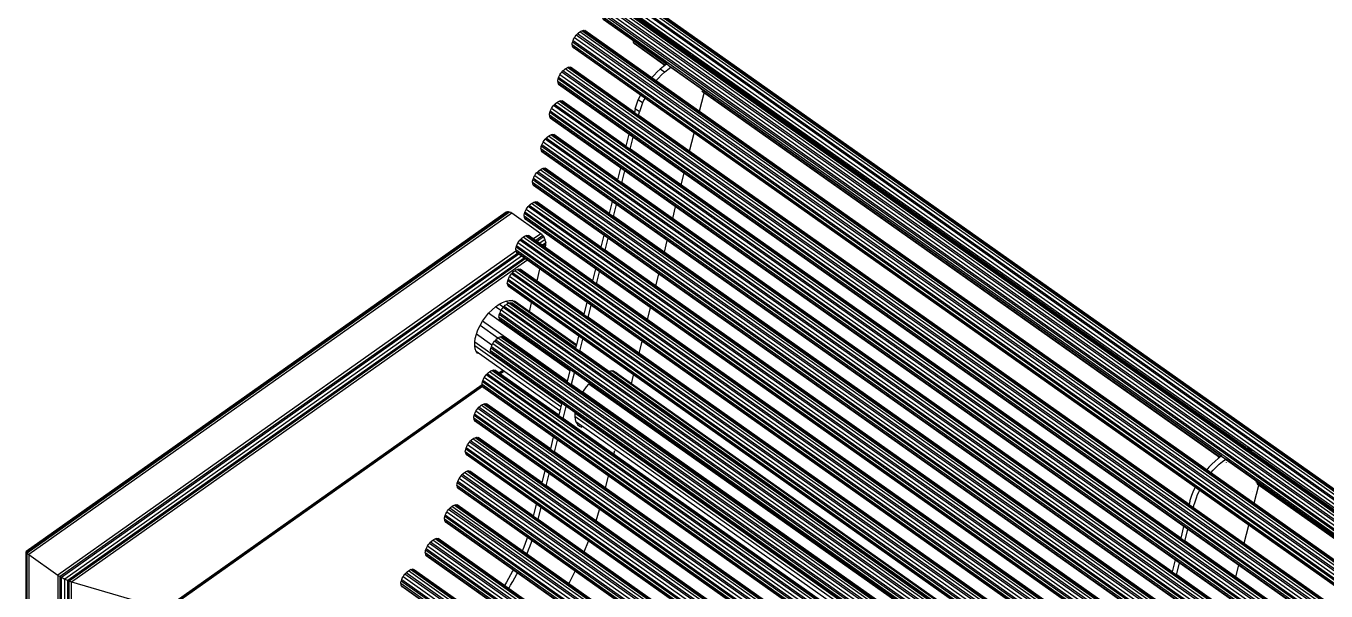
# Model space of a CAD drawing. Header units: millimetres. Extents: x 3440 to 9380, y -3644 to 556.
# Drawn here: x 7023 to 7890, y -1224 to -847 of the extents above; entities that cross this region are included whole.
import ezdxf

# ---------------------------------------------------------------- set-up
doc = ezdxf.new("R2010")
doc.units = ezdxf.units.MM

msp = doc.modelspace()

# ---------------------------------------------------------------- linework, layer by layer
for p, q in [((8610.41, -1679.45), (7412.32, -832.27)), ((8611.96, -1678.61), (7413.86, -831.43)), ((8612.68, -1678.4), (7414.59, -831.22)), ((8613.94, -1678.42), (7415.85, -831.24)), ((8625.62, -1679.76), (7427.52, -832.58)), ((8626.34, -1678.94), (7428.25, -831.76)), ((8627.88, -1677.61), (7429.79, -830.43)), ((8629.43, -1676.76), (7431.33, -829.58)), ((8630.15, -1676.55), (7432.06, -829.37)), ((8631.41, -1676.58), (7433.32, -829.4)), ((8605.42, -1687.98), (7407.33, -840.8)), ((8605.67, -1686.26), (7407.57, -839.08)), ((8605.96, -1685.33), (7407.87, -838.15)), ((8606.88, -1683.41), (7408.79, -836.23)), ((8608.15, -1681.6), (7410.05, -834.42)), ((8608.87, -1680.79), (7410.78, -833.61)), ((7466.63, -866.64), (7425.04, -837.24)), ((8623.44, -1683.48), (7425.34, -836.3)), ((8624.35, -1681.57), (7426.26, -834.39)), ((7393.84, -850.21), (7394.57, -850)), ((7394.57, -850), (7395.23, -849.94)), ((8592.66, -1697.18), (7394.57, -850)), ((7395.23, -849.94), (7395.83, -850.03)), ((7395.83, -850.03), (7396.34, -850.26)), ((8593.92, -1697.21), (7395.83, -850.03)), ((7450.36, -872.43), (7407.57, -842.17)), ((7450.16, -872.58), (7407.87, -842.68)), ((7387.37, -858.76), (7387.55, -857.87)), ((7387.55, -857.87), (7387.85, -856.93)), ((8585.65, -1705.05), (7387.55, -857.87)), ((7387.85, -856.93), (7388.26, -855.97)), ((8585.94, -1704.11), (7387.85, -856.93)), ((7388.26, -855.97), (7388.77, -855.02)), ((7388.77, -855.02), (7389.37, -854.09)), ((8586.86, -1702.2), (7388.77, -855.02)), ((7389.37, -854.09), (7390.03, -853.21)), ((7390.03, -853.21), (7390.76, -852.39)), ((8588.13, -1700.39), (7390.03, -853.21)), ((7390.76, -852.39), (7391.52, -851.67)), ((8588.85, -1699.57), (7390.76, -852.39)), ((7391.52, -851.67), (7392.3, -851.06)), ((7392.3, -851.06), (7393.08, -850.57)), ((8590.39, -1698.24), (7392.3, -851.06)), ((7393.08, -850.57), (7393.84, -850.21)), ((8591.94, -1697.39), (7393.84, -850.21)), ((7428.03, -857.02), (7428.08, -857.7)), ((7428.08, -857.7), (7428.27, -858.34)), ((7428.27, -858.34), (7428.57, -858.85)), ((7449.3, -873.21), (7428.27, -858.34)), ((7387.31, -859.58), (7387.37, -858.76)), ((8585.4, -1706.76), (7387.31, -859.58)), ((7387.31, -859.58), (7387.37, -860.32)), ((7387.37, -860.32), (7387.55, -860.95)), ((7387.55, -860.95), (7387.85, -861.46)), ((8585.65, -1708.13), (7387.55, -860.95)), ((8585.94, -1708.64), (7387.85, -861.46)), ((7387.85, -861.46), (7388.26, -861.84)), ((7449.1, -873.36), (7428.57, -858.85)), ((7428.57, -858.85), (7428.98, -859.23)), ((7466.06, -866.62), (7466.52, -866.63)), ((7466.52, -866.63), (7466.63, -866.64)), ((7466.63, -866.64), (7468.03, -866.87)), ((7468.03, -866.87), (7470.87, -868.88)), ((7381.88, -876.25), (7382.66, -875.63)), ((7382.66, -875.63), (7383.44, -875.14)), ((8580.75, -1722.81), (7382.66, -875.63)), ((7383.44, -875.14), (7384.2, -874.79)), ((7384.2, -874.79), (7384.92, -874.57)), ((8582.29, -1721.96), (7384.2, -874.79)), ((7384.92, -874.57), (7385.59, -874.51)), ((8583.02, -1721.75), (7384.92, -874.57)), ((7385.59, -874.51), (7386.19, -874.6)), ((7386.19, -874.6), (7386.7, -874.83)), ((7428.82, -904.74), (7386.19, -874.6)), ((7446.1, -875.78), (7444.01, -877.74)), ((7448.22, -874), (7446.1, -875.78)), ((7448.95, -877.79), (7446.1, -875.78)), ((7449.1, -873.36), (7448.22, -874)), ((7448.95, -877.79), (7451.08, -876.02)), ((7449.3, -873.21), (7449.1, -873.36)), ((7450.16, -872.58), (7449.3, -873.21)), ((7450.36, -872.43), (7450.16, -872.58)), ((7450.36, -872.43), (7453.22, -874.45)), ((7451.08, -876.02), (7453.22, -874.45)), ((7820.49, -1134.15), (7453.22, -874.45)), ((7453.51, -874.95), (7453.6, -875.03)), ((7453.6, -875.03), (7453.66, -875.1)), ((7453.66, -875.1), (7453.75, -875.17)), ((7820.29, -1134.3), (7453.75, -875.17)), ((7469.37, -868.64), (7468.91, -868.64)), ((7470.87, -868.88), (7469.37, -868.64)), ((7836.76, -1128.36), (7470.68, -869.51)), ((7377.67, -884.15), (7377.73, -883.33)), ((8575.76, -1731.33), (7377.67, -884.15)), ((7377.67, -884.15), (7377.73, -884.89)), ((7377.73, -883.33), (7377.91, -882.44)), ((7377.91, -882.44), (7378.21, -881.5)), ((8576, -1729.62), (7377.91, -882.44)), ((7378.21, -881.5), (7378.62, -880.55)), ((8576.3, -1728.68), (7378.21, -881.5)), ((7378.62, -880.55), (7379.13, -879.59)), ((7379.13, -879.59), (7379.72, -878.66)), ((8577.22, -1726.77), (7379.13, -879.59)), ((7379.72, -878.66), (7380.39, -877.78)), ((7380.39, -877.78), (7381.12, -876.97)), ((8578.48, -1724.96), (7380.39, -877.78)), ((7381.12, -876.97), (7381.88, -876.25)), ((8579.21, -1724.15), (7381.12, -876.97)), ((7441.98, -879.86), (7440.55, -881.52)), ((7444.01, -877.74), (7441.98, -879.86)), ((7443.4, -883.54), (7444.84, -881.88)), ((7444.84, -881.88), (7446.86, -879.75)), ((7446.86, -879.75), (7448.95, -877.79)), ((7377.73, -884.89), (7377.91, -885.52)), ((7377.91, -885.52), (7378.21, -886.04)), ((8576, -1732.7), (7377.91, -885.52)), ((8576.3, -1733.21), (7378.21, -886.04)), ((7378.21, -886.04), (7378.62, -886.41)), ((7432.35, -894.28), (7432.81, -893.34)), ((7470.84, -887.36), (7470.84, -887.39)), ((7472.26, -903.95), (7475.26, -891.95)), ((7473.73, -889.98), (7473.67, -889.29)), ((7819.43, -1134.93), (7473.91, -890.61)), ((7819.22, -1135.08), (7474.21, -891.12)), ((7373.01, -903.01), (7373.52, -902.05)), ((7373.52, -902.05), (7374.12, -901.12)), ((8571.62, -1749.23), (7373.52, -902.05)), ((7374.12, -901.12), (7374.79, -900.24)), ((7374.79, -900.24), (7375.51, -899.43)), ((8572.88, -1747.42), (7374.79, -900.24)), ((7375.51, -899.43), (7376.27, -898.71)), ((8573.6, -1746.61), (7375.51, -899.43)), ((7376.27, -898.71), (7377.05, -898.1)), ((7377.05, -898.1), (7377.83, -897.61)), ((8575.15, -1745.28), (7377.05, -898.1)), ((7377.83, -897.61), (7378.59, -897.25)), ((7378.59, -897.25), (7379.32, -897.04)), ((8576.69, -1744.43), (7378.59, -897.25)), ((7379.32, -897.04), (7379.99, -896.97)), ((8577.41, -1744.22), (7379.32, -897.04)), ((7379.99, -896.97), (7380.58, -897.06)), ((7380.58, -897.06), (7381.09, -897.3)), ((7423.21, -927.21), (7380.58, -897.06)), ((7429.39, -902.45), (7429.95, -900.45)), ((7429.95, -900.45), (7430.63, -898.42)), ((7430.63, -898.42), (7431.43, -896.36)), ((7431.43, -896.36), (7432.35, -894.28)), ((7434.28, -898.37), (7431.43, -896.36)), ((7433.48, -900.44), (7432.8, -902.47)), ((7434.28, -898.37), (7433.48, -900.44)), ((7435.2, -896.3), (7434.28, -898.37)), ((7435.67, -895.36), (7435.2, -896.3)), ((7469.97, -899.67), (7469.97, -899.71)), ((7372.06, -906.62), (7372.12, -905.79)), ((8570.15, -1753.8), (7372.06, -906.62)), ((7372.06, -906.62), (7372.12, -907.36)), ((7372.12, -905.79), (7372.3, -904.9)), ((7372.12, -907.36), (7372.3, -907.99)), ((7372.3, -904.9), (7372.6, -903.97)), ((8570.4, -1752.08), (7372.3, -904.9)), ((7372.3, -907.99), (7372.6, -908.5)), ((8570.4, -1755.17), (7372.3, -907.99)), ((7372.6, -903.97), (7373.01, -903.01)), ((8570.7, -1751.15), (7372.6, -903.97)), ((8570.7, -1755.68), (7372.6, -908.5)), ((7372.6, -908.5), (7373.01, -908.88)), ((7428.82, -904.74), (7428.8, -904.83)), ((7428.8, -904.83), (7431.65, -906.83)), ((7429.39, -902.45), (7428.82, -904.74)), ((7432.25, -904.46), (7429.39, -902.45)), ((7431.65, -906.83), (7432.25, -904.46)), ((7798.95, -1166.46), (7431.83, -906.87)), ((7432.8, -902.47), (7432.25, -904.46)), ((7373.71, -919.5), (7374.38, -919.44)), ((7374.38, -919.44), (7374.98, -919.53)), ((7425.18, -919.34), (7423.21, -927.21)), ((7465.6, -930.63), (7468.6, -918.65)), ((7366.52, -928.26), (7366.7, -927.37)), ((7366.7, -927.37), (7367, -926.43)), ((8564.79, -1774.55), (7366.7, -927.37)), ((7367, -926.43), (7367.41, -925.47)), ((8565.09, -1773.61), (7367, -926.43)), ((7367.41, -925.47), (7367.92, -924.52)), ((7367.92, -924.52), (7368.51, -923.59)), ((8566.01, -1771.7), (7367.92, -924.52)), ((7368.51, -923.59), (7369.18, -922.71)), ((7369.18, -922.71), (7369.9, -921.9)), ((8567.27, -1769.89), (7369.18, -922.71)), ((7369.9, -921.9), (7370.67, -921.17)), ((8568, -1769.08), (7369.9, -921.9)), ((7370.67, -921.17), (7371.45, -920.56)), ((7371.45, -920.56), (7372.23, -920.07)), ((8569.54, -1767.74), (7371.45, -920.56)), ((7372.23, -920.07), (7372.99, -919.71)), ((7372.99, -919.71), (7373.71, -919.5)), ((8571.08, -1766.89), (7372.99, -919.71)), ((8571.81, -1766.68), (7373.71, -919.5)), ((7374.98, -919.53), (7375.48, -919.76)), ((7417.61, -949.67), (7374.98, -919.53)), ((7423.21, -927.21), (7423.2, -927.29)), ((7423.2, -927.29), (7426.05, -929.29)), ((7426.05, -929.29), (7428.03, -921.35)), ((7366.45, -929.08), (7366.52, -928.26)), ((8564.55, -1776.26), (7366.45, -929.08)), ((7366.45, -929.08), (7366.52, -929.82)), ((7366.52, -929.82), (7366.7, -930.45)), ((7366.7, -930.45), (7367, -930.96)), ((8564.79, -1777.63), (7366.7, -930.45)), ((8565.09, -1778.14), (7367, -930.96)), ((7367, -930.96), (7367.41, -931.34)), ((7793.34, -1188.93), (7426.22, -929.34)), ((7362.91, -946.05), (7363.57, -945.17)), ((7363.57, -945.17), (7364.3, -944.36)), ((8561.67, -1792.35), (7363.57, -945.17)), ((7364.3, -944.36), (7365.06, -943.64)), ((8562.39, -1791.54), (7364.3, -944.36)), ((7365.06, -943.64), (7365.84, -943.02)), ((7365.84, -943.02), (7366.62, -942.53)), ((8563.93, -1790.2), (7365.84, -943.02)), ((7366.62, -942.53), (7367.38, -942.18)), ((7367.38, -942.18), (7368.11, -941.97)), ((8565.48, -1789.36), (7367.38, -942.18)), ((7368.11, -941.97), (7368.77, -941.9)), ((8566.2, -1789.15), (7368.11, -941.97)), ((7368.77, -941.9), (7369.37, -941.99)), ((7369.37, -941.99), (7369.88, -942.23)), ((7412, -972.14), (7369.37, -941.99)), ((7419.57, -941.8), (7417.61, -949.67)), ((7420.44, -951.76), (7422.42, -943.82)), ((7460, -953.09), (7461.94, -945.33)), ((7360.85, -951.55), (7360.91, -950.72)), ((8558.94, -1798.73), (7360.85, -951.55)), ((7360.85, -951.55), (7360.91, -952.28)), ((7360.91, -950.72), (7361.09, -949.83)), ((7360.91, -952.28), (7361.09, -952.92)), ((7361.09, -949.83), (7361.39, -948.9)), ((8559.19, -1797.01), (7361.09, -949.83)), ((7361.09, -952.92), (7361.39, -953.43)), ((8559.19, -1800.1), (7361.09, -952.92)), ((7361.39, -948.9), (7361.8, -947.94)), ((8559.49, -1796.08), (7361.39, -948.9)), ((8559.49, -1800.61), (7361.39, -953.43)), ((7361.39, -953.43), (7361.8, -953.81)), ((7361.8, -947.94), (7362.31, -946.98)), ((7362.31, -946.98), (7362.91, -946.05)), ((8560.4, -1794.16), (7362.31, -946.98)), ((7417.61, -949.67), (7417.59, -949.76)), ((7417.59, -949.76), (7420.44, -951.76)), ((7787.73, -1211.39), (7420.62, -951.8)), ((7343.33, -971.34), (7022.87, -1197.94)), ((7344.8, -971.14), (7023.21, -1198.54)), ((7345.56, -971.29), (7023.62, -1198.94)), ((7343.33, -971.34), (7342.67, -971.69)), ((7344.05, -971.15), (7343.33, -971.34)), ((7344.8, -971.14), (7344.05, -971.15)), ((7345.56, -971.29), (7344.8, -971.14)), ((7346.28, -971.58), (7345.56, -971.29)), ((7355.49, -972.3), (7355.79, -971.36)), ((7355.79, -971.36), (7356.2, -970.4)), ((8553.88, -1818.54), (7355.79, -971.36)), ((7356.2, -970.4), (7356.7, -969.45)), ((7356.7, -969.45), (7357.3, -968.52)), ((8554.8, -1816.63), (7356.7, -969.45)), ((7357.3, -968.52), (7357.97, -967.64)), ((7357.97, -967.64), (7358.69, -966.82)), ((8556.06, -1814.82), (7357.97, -967.64)), ((7358.69, -966.82), (7359.45, -966.1)), ((8556.78, -1814), (7358.69, -966.82)), ((7359.45, -966.1), (7360.23, -965.49)), ((7360.23, -965.49), (7361.02, -965)), ((8558.33, -1812.67), (7360.23, -965.49)), ((7361.02, -965), (7361.78, -964.64)), ((7361.78, -964.64), (7362.5, -964.43)), ((8559.87, -1811.82), (7361.78, -964.64)), ((7362.5, -964.43), (7363.17, -964.37)), ((8560.59, -1811.61), (7362.5, -964.43)), ((7363.17, -964.37), (7363.76, -964.46)), ((7363.76, -964.46), (7364.27, -964.69)), ((7406.4, -994.6), (7363.76, -964.46)), ((7413.97, -964.26), (7412, -972.14)), ((7414.85, -974.15), (7416.82, -966.28)), ((7454.39, -975.56), (7456.33, -967.79)), ((7346.96, -971.99), (7024.76, -1199.83)), ((7346.96, -971.99), (7346.28, -971.58)), ((7366.36, -985.71), (7346.96, -971.99)), ((7355.24, -974.01), (7355.3, -973.19)), ((8553.33, -1821.19), (7355.24, -974.01)), ((7355.24, -974.01), (7355.3, -974.75)), ((7355.3, -973.19), (7355.49, -972.3)), ((7355.3, -974.75), (7355.49, -975.38)), ((8553.58, -1819.48), (7355.49, -972.3)), ((7355.49, -975.38), (7355.79, -975.89)), ((8553.58, -1822.56), (7355.49, -975.38)), ((8553.88, -1823.07), (7355.79, -975.89)), ((7355.79, -975.89), (7356.2, -976.27)), ((7412, -972.14), (7411.98, -972.22)), ((7411.98, -972.22), (7414.83, -974.22)), ((7414.83, -974.22), (7414.85, -974.15)), ((7414.88, -974.17), (7414.85, -974.15)), ((7782.13, -1233.85), (7415.01, -974.26)), ((7353.09, -989.29), (7353.85, -988.57)), ((7353.85, -988.57), (7354.63, -987.95)), ((7354.63, -987.95), (7355.41, -987.46)), ((8552.72, -1835.13), (7354.63, -987.95)), ((7355.41, -987.46), (7356.17, -987.11)), ((7356.17, -987.11), (7356.89, -986.9)), ((8554.26, -1834.29), (7356.17, -987.11)), ((7356.89, -986.9), (7357.56, -986.83)), ((8554.99, -1834.07), (7356.89, -986.9)), ((7357.56, -986.83), (7358.16, -986.92)), ((7358.16, -986.92), (7358.67, -987.16)), ((7400.79, -1017.07), (7358.16, -986.92)), ((7366.36, -985.71), (7361.49, -989.15)), ((7367.64, -986.9), (7362.97, -990.2)), ((7368.23, -987.7), (7363.84, -990.81)), ((7367.01, -986.24), (7366.36, -985.71)), ((7367.64, -986.9), (7367.01, -986.24)), ((7367.85, -987.19), (7367.64, -986.9)), ((7368.33, -987.53), (7367.85, -987.19)), ((7368.16, -987.6), (7367.85, -987.19)), ((7368.33, -987.53), (7368.16, -987.6)), ((7368.23, -987.7), (7368.16, -987.6)), ((7368.74, -988.59), (7368.23, -987.7)), ((7368.74, -988.59), (7368.33, -987.53)), ((7368.75, -988.62), (7368.74, -988.59)), ((7369.18, -989.62), (7368.75, -988.62)), ((7408.36, -986.73), (7406.4, -994.6)), ((7409.23, -996.69), (7411.21, -988.75)), ((7349.76, -997.44), (7044.16, -1213.54)), ((7349.64, -996.48), (7349.7, -995.65)), ((8547.73, -1843.66), (7349.64, -996.48)), ((7349.64, -996.48), (7349.7, -997.21)), ((7349.7, -995.65), (7349.88, -994.76)), ((7349.7, -997.21), (7349.76, -997.44)), ((7349.76, -997.44), (7349.88, -997.85)), ((7349.88, -994.76), (7350.18, -993.82)), ((8547.97, -1841.94), (7349.88, -994.76)), ((7350.18, -993.82), (7350.59, -992.87)), ((8548.27, -1841), (7350.18, -993.82)), ((7350.59, -992.87), (7351.1, -991.91)), ((7351.1, -991.91), (7351.69, -990.98)), ((8549.19, -1839.09), (7351.1, -991.91)), ((7351.69, -990.98), (7352.36, -990.1)), ((7352.36, -990.1), (7353.09, -989.29)), ((8550.45, -1837.28), (7352.36, -990.1)), ((8551.18, -1836.47), (7353.09, -989.29)), ((7369.18, -989.62), (7365.66, -992.1)), ((7369.68, -991.7), (7367.39, -993.32)), ((7369.74, -992.71), (7368.13, -993.85)), ((7369.38, -990.29), (7369.18, -989.62)), ((7369.28, -994.66), (7369.54, -994.48)), ((7369.85, -991.53), (7369.38, -990.29)), ((7369.49, -990.66), (7369.38, -990.29)), ((7369.46, -994.79), (7369.54, -994.48)), ((7369.66, -991.61), (7369.49, -990.66)), ((7369.54, -994.48), (7369.69, -993.64)), ((7369.85, -991.53), (7369.66, -991.61)), ((7369.68, -991.7), (7369.66, -991.61)), ((7369.71, -992.12), (7369.68, -991.7)), ((7369.69, -993.64), (7369.74, -992.71)), ((7369.71, -992.12), (7369.85, -991.53)), ((7369.74, -992.71), (7369.71, -992.12)), ((7406.4, -994.6), (7406.38, -994.69)), ((7406.38, -994.69), (7409.23, -996.69)), ((7776.52, -1256.32), (7409.41, -996.73)), ((7448.79, -998.02), (7450.73, -990.26)), ((7350.75, -998.85), (7045.7, -1214.55)), ((7351.61, -999.46), (7046.64, -1215.1)), ((7353.44, -1000.75), (7048.72, -1216.22)), ((7355.16, -1001.97), (7050.8, -1217.19)), ((7355.91, -1002.49), (7051.74, -1217.57)), ((7053.28, -1218.11), (7357.06, -1003.31)), ((7349.88, -997.85), (7350.18, -998.36)), ((8547.97, -1845.03), (7349.88, -997.85)), ((8548.27, -1845.54), (7350.18, -998.36)), ((7350.18, -998.36), (7350.59, -998.74)), ((7344.98, -1015.33), (7345.49, -1014.38)), ((7345.49, -1014.38), (7346.09, -1013.45)), ((8543.59, -1861.56), (7345.49, -1014.38)), ((7346.09, -1013.45), (7346.76, -1012.56)), ((7346.76, -1012.56), (7347.48, -1011.75)), ((8544.85, -1859.74), (7346.76, -1012.56)), ((7347.48, -1011.75), (7348.24, -1011.03)), ((8545.57, -1858.93), (7347.48, -1011.75)), ((7348.24, -1011.03), (7349.02, -1010.42)), ((7349.02, -1010.42), (7349.8, -1009.93)), ((8547.12, -1857.6), (7349.02, -1010.42)), ((7349.8, -1009.93), (7350.56, -1009.57)), ((7350.56, -1009.57), (7351.29, -1009.36)), ((8548.66, -1856.75), (7350.56, -1009.57)), ((7351.29, -1009.36), (7351.96, -1009.3)), ((8549.38, -1856.54), (7351.29, -1009.36)), ((7351.96, -1009.3), (7352.55, -1009.38)), ((7352.55, -1009.38), (7353.06, -1009.62)), ((7395.18, -1039.53), (7352.55, -1009.38)), ((7363.86, -1017.25), (7365.79, -1009.49)), ((7402.75, -1009.19), (7400.79, -1017.07)), ((7403.62, -1019.15), (7405.61, -1011.21)), ((7443.18, -1020.49), (7445.12, -1012.72)), ((7344.03, -1018.94), (7344.09, -1018.12)), ((8542.12, -1866.12), (7344.03, -1018.94)), ((7344.03, -1018.94), (7344.09, -1019.68)), ((7344.09, -1018.12), (7344.27, -1017.22)), ((7344.09, -1019.68), (7344.27, -1020.31)), ((7344.27, -1017.22), (7344.57, -1016.29)), ((8542.37, -1864.4), (7344.27, -1017.22)), ((7344.27, -1020.31), (7344.57, -1020.82)), ((8542.37, -1867.49), (7344.27, -1020.31)), ((7344.57, -1016.29), (7344.98, -1015.33)), ((8542.67, -1863.47), (7344.57, -1016.29)), ((8542.67, -1868), (7344.57, -1020.82)), ((7344.57, -1020.82), (7344.98, -1021.2)), ((7400.79, -1017.07), (7400.77, -1017.15)), ((7400.77, -1017.15), (7403.62, -1019.15)), ((7770.91, -1278.78), (7403.8, -1019.19)), ((7338.53, -1032.83), (7340.87, -1031.55)), ((7340.87, -1031.55), (7343.13, -1030.69)), ((7343.13, -1030.69), (7345.24, -1030.28)), ((7345.01, -1032.02), (7343.13, -1030.69)), ((7344.2, -1032.39), (7344.96, -1032.04)), ((7344.96, -1032.04), (7345.01, -1032.02)), ((8543.05, -1879.22), (7344.96, -1032.04)), ((7345.01, -1032.02), (7345.68, -1031.82)), ((7345.24, -1030.28), (7347.16, -1030.32)), ((7345.68, -1031.82), (7346.35, -1031.76)), ((8543.78, -1879), (7345.68, -1031.82)), ((7346.35, -1031.76), (7346.95, -1031.85)), ((7346.95, -1031.85), (7347.45, -1032.08)), ((7389.58, -1061.99), (7346.95, -1031.85)), ((7347.16, -1030.32), (7348.83, -1030.82)), ((7389.93, -1060.57), (7347.16, -1030.32)), ((7348.83, -1030.82), (7350.22, -1031.76)), ((7390.08, -1059.99), (7348.83, -1030.82)), ((7358.73, -1037.78), (7360.19, -1031.95)), ((7397.15, -1031.66), (7395.18, -1039.53)), ((7329.44, -1041.42), (7331.56, -1038.85)), ((7331.56, -1038.85), (7333.81, -1036.53)), ((7385.78, -1077.2), (7331.56, -1038.85)), ((7333.81, -1036.53), (7336.16, -1034.5)), ((7336.16, -1034.5), (7338.53, -1032.83)), ((7339.77, -1037.06), (7336.16, -1034.5)), ((7338.42, -1041.4), (7338.49, -1040.58)), ((7338.49, -1040.58), (7338.67, -1039.69)), ((7341.34, -1034.82), (7338.53, -1032.83)), ((7338.67, -1039.69), (7338.97, -1038.75)), ((8536.76, -1886.87), (7338.67, -1039.69)), ((7338.97, -1038.75), (7339.38, -1037.8)), ((8537.06, -1885.93), (7338.97, -1038.75)), ((7339.38, -1037.8), (7339.77, -1037.06)), ((7339.77, -1037.06), (7339.89, -1036.84)), ((7339.89, -1036.84), (7340.48, -1035.91)), ((8537.98, -1884.02), (7339.89, -1036.84)), ((7340.48, -1035.91), (7341.15, -1035.03)), ((7341.15, -1035.03), (7341.34, -1034.82)), ((8539.24, -1882.21), (7341.15, -1035.03)), ((7341.34, -1034.82), (7341.87, -1034.22)), ((7341.87, -1034.22), (7342.64, -1033.5)), ((8539.97, -1881.4), (7341.87, -1034.22)), ((7342.64, -1033.5), (7343.42, -1032.88)), ((7343.42, -1032.88), (7344.2, -1032.39)), ((8541.51, -1880.06), (7343.42, -1032.88)), ((7395.18, -1039.53), (7395.17, -1039.61)), ((7395.17, -1039.61), (7398.02, -1041.62)), ((7398.06, -1041.44), (7400, -1033.67)), ((7437.57, -1042.95), (7439.51, -1035.19)), ((7324.44, -1049.94), (7325.84, -1047.03)), ((7325.84, -1047.03), (7327.52, -1044.17)), ((7337.71, -1055.43), (7325.84, -1047.03)), ((7327.52, -1044.17), (7329.44, -1041.42)), ((7384.05, -1084.15), (7327.52, -1044.17)), ((8536.52, -1888.58), (7338.42, -1041.4)), ((7338.42, -1041.4), (7338.49, -1042.14)), ((7338.49, -1042.14), (7338.67, -1042.77)), ((7338.67, -1042.77), (7338.97, -1043.29)), ((8536.76, -1889.95), (7338.67, -1042.77)), ((8537.06, -1890.47), (7338.97, -1043.29)), ((7338.97, -1043.29), (7339.38, -1043.66)), ((7398.02, -1041.62), (7398.06, -1041.44)), ((7398.1, -1041.47), (7398.06, -1041.44)), ((7765.31, -1301.25), (7398.19, -1041.66)), ((7322.24, -1060.58), (7322.25, -1058.2)), ((7322.25, -1058.2), (7322.62, -1055.59)), ((7380.28, -1099.24), (7322.25, -1058.2)), ((7322.62, -1055.59), (7323.36, -1052.82)), ((7323.36, -1052.82), (7324.44, -1049.94)), ((7333.8, -1060.2), (7323.36, -1052.82)), ((7334.88, -1058.38), (7335.54, -1057.49)), ((7335.54, -1057.49), (7336.27, -1056.68)), ((7715.27, -1326), (7335.54, -1057.49)), ((7336.27, -1056.68), (7337.03, -1055.96)), ((7716.21, -1325.34), (7336.27, -1056.68)), ((7337.03, -1055.96), (7337.71, -1055.43)), ((7337.71, -1055.43), (7337.81, -1055.35)), ((7337.81, -1055.35), (7338.59, -1054.86)), ((7717.92, -1324.13), (7337.81, -1055.35)), ((7338.59, -1054.86), (7339.35, -1054.5)), ((7339.35, -1054.5), (7340.08, -1054.29)), ((7719.29, -1323.16), (7339.35, -1054.5)), ((7340.08, -1054.29), (7340.74, -1054.23)), ((7719.81, -1322.8), (7340.08, -1054.29)), ((7340.74, -1054.23), (7341.34, -1054.31)), ((7341.34, -1054.31), (7341.85, -1054.55)), ((7383.97, -1084.46), (7341.34, -1054.31)), ((7391.54, -1054.12), (7390.08, -1059.99)), ((7392.41, -1064.08), (7394.39, -1056.14)), ((7431.97, -1065.42), (7433.91, -1057.65)), ((7322.61, -1062.66), (7322.24, -1060.58)), ((7379.78, -1101.26), (7322.24, -1060.58)), ((7323.34, -1064.4), (7322.61, -1062.66)), ((7324.41, -1065.76), (7323.34, -1064.4)), ((7379.13, -1103.86), (7323.34, -1064.4)), ((7332.82, -1063.87), (7332.88, -1063.04)), ((7709.4, -1330.15), (7332.82, -1063.87)), ((7332.82, -1063.87), (7332.88, -1064.61)), ((7332.88, -1063.04), (7333.06, -1062.15)), ((7332.88, -1064.61), (7333.06, -1065.24)), ((7333.06, -1062.15), (7333.36, -1061.22)), ((7710.74, -1329.21), (7333.06, -1062.15)), ((7333.06, -1065.24), (7333.36, -1065.75)), ((7708.56, -1330.75), (7333.06, -1065.24)), ((7333.36, -1061.22), (7333.77, -1060.26)), ((7711.55, -1328.64), (7333.36, -1061.22)), ((7708.34, -1330.9), (7333.36, -1065.75)), ((7333.36, -1065.75), (7333.77, -1066.13)), ((7333.77, -1060.26), (7333.8, -1060.2)), ((7333.8, -1060.2), (7334.28, -1059.31)), ((7334.28, -1059.31), (7334.88, -1058.38)), ((7713.36, -1327.36), (7334.28, -1059.31)), ((7389.58, -1061.99), (7389.56, -1062.08)), ((7389.56, -1062.08), (7392.41, -1064.08)), ((7389.93, -1060.57), (7389.58, -1061.99)), ((7390.08, -1059.99), (7389.93, -1060.57)), ((7759.7, -1323.71), (7392.59, -1064.12)), ((7327.46, -1084.62), (7327.76, -1083.68)), ((7327.76, -1083.68), (7328.17, -1082.73)), ((7692.86, -1341.85), (7327.76, -1083.68)), ((7328.17, -1082.73), (7328.67, -1081.77)), ((7328.67, -1081.77), (7329.27, -1080.84)), ((7694.67, -1340.57), (7328.67, -1081.77)), ((7329.27, -1080.84), (7329.94, -1079.96)), ((7329.94, -1079.96), (7330.66, -1079.15)), ((7696.59, -1339.22), (7329.94, -1079.96)), ((7330.66, -1079.15), (7331.42, -1078.43)), ((7697.52, -1338.56), (7330.66, -1079.15)), ((7331.42, -1078.43), (7332.2, -1077.81)), ((7332.2, -1077.81), (7332.99, -1077.32)), ((7699.24, -1337.34), (7332.2, -1077.81)), ((7332.99, -1077.32), (7333.75, -1076.97)), ((7333.75, -1076.97), (7334.47, -1076.75)), ((7700.61, -1336.37), (7333.75, -1076.97)), ((7334.47, -1076.75), (7335.14, -1076.69)), ((7701.12, -1336.01), (7334.47, -1076.75)), ((7335.14, -1076.69), (7335.73, -1076.78)), ((7335.73, -1076.78), (7336.24, -1077.01)), ((7378.37, -1106.92), (7335.73, -1076.78)), ((7340.54, -1077.17), (7338.5, -1078.61)), ((7341.29, -1077.7), (7339.25, -1079.14)), ((7341.5, -1077.85), (7339.46, -1079.29)), ((7384.05, -1084.15), (7383.97, -1084.46)), ((7385.78, -1077.2), (7384.05, -1084.15)), ((7385.94, -1076.59), (7385.78, -1077.2)), ((7386.9, -1086.16), (7388.79, -1078.6)), ((7411.66, -1077.49), (7412.93, -1077.3)), ((7412.93, -1077.3), (7413.68, -1077.36)), ((7740.29, -1308.31), (7413.68, -1077.36)), ((7414.83, -1077.46), (7413.68, -1077.36)), ((7414.83, -1077.46), (7415.3, -1077.64)), ((7415.48, -1077.9), (7414.83, -1077.46)), ((7415.48, -1077.9), (7415.3, -1077.64)), ((7415.3, -1077.64), (7416.47, -1078.08)), ((7418.33, -1079.92), (7415.48, -1077.9)), ((7416.47, -1078.08), (7417.81, -1079.15)), ((7417.81, -1079.15), (7418.33, -1079.92)), ((7426.85, -1085.94), (7418.33, -1079.92)), ((7426.85, -1085.94), (7428.3, -1080.11)), ((7327.23, -1086.58), (7115.47, -1236.32)), ((7327.4, -1087.52), (7116.61, -1236.57)), ((7327.49, -1087.75), (7117.02, -1236.58)), ((7327.21, -1086.33), (7327.27, -1085.51)), ((7690.71, -1343.37), (7327.21, -1086.33)), ((7327.21, -1086.33), (7327.23, -1086.58)), ((7327.23, -1086.58), (7327.27, -1087.07)), ((7327.27, -1085.51), (7327.46, -1084.62)), ((7327.27, -1087.07), (7327.4, -1087.52)), ((7327.4, -1087.52), (7327.46, -1087.7)), ((7692.05, -1342.42), (7327.46, -1084.62)), ((7327.46, -1087.7), (7327.49, -1087.75)), ((7327.49, -1087.75), (7327.76, -1088.22)), ((7689.87, -1343.97), (7327.49, -1087.75)), ((7689.66, -1344.12), (7327.76, -1088.22)), ((7327.76, -1088.22), (7328.17, -1088.59)), ((7383.97, -1084.46), (7383.95, -1084.54)), ((7383.95, -1084.54), (7386.8, -1086.54)), ((7386.8, -1086.54), (7386.92, -1086.18)), ((7386.92, -1086.18), (7386.9, -1086.16)), ((7720.42, -1322.36), (7386.98, -1086.59)), ((7394.31, -1091.64), (7394.41, -1091.47)), ((7394.41, -1091.47), (7394.84, -1090.77)), ((7720.68, -1322.18), (7394.41, -1091.47)), ((7394.84, -1090.77), (7396.85, -1088.01)), ((7396.85, -1088.01), (7398.45, -1086.15)), ((7398.45, -1086.15), (7398.83, -1085.7)), ((7726.46, -1318.09), (7398.45, -1086.15)), ((7740.78, -1307.97), (7426.85, -1085.94)), ((7324.33, -1102.42), (7325.06, -1101.61)), ((7325.06, -1101.61), (7325.82, -1100.89)), ((7678.83, -1351.77), (7325.06, -1101.61)), ((7325.82, -1100.89), (7326.6, -1100.28)), ((7326.6, -1100.28), (7327.38, -1099.79)), ((7680.55, -1350.56), (7326.6, -1100.28)), ((7327.38, -1099.79), (7328.14, -1099.43)), ((7328.14, -1099.43), (7328.86, -1099.22)), ((7681.92, -1349.59), (7328.14, -1099.43)), ((7328.86, -1099.22), (7329.53, -1099.15)), ((7682.43, -1349.23), (7328.86, -1099.22)), ((7329.53, -1099.15), (7330.13, -1099.24)), ((7330.13, -1099.24), (7330.64, -1099.48)), ((7372.76, -1129.39), (7330.13, -1099.24)), ((7379.78, -1101.26), (7379.13, -1103.86)), ((7380.28, -1099.24), (7379.78, -1101.26)), ((7380.33, -1099.05), (7380.28, -1099.24)), ((7381.2, -1109.01), (7383.18, -1101.07)), ((7321.61, -1108.8), (7321.67, -1107.97)), ((7672.03, -1356.58), (7321.61, -1108.8)), ((7321.61, -1108.8), (7321.67, -1109.54)), ((7321.67, -1107.97), (7321.85, -1107.08)), ((7321.67, -1109.54), (7321.85, -1110.17)), ((7321.85, -1107.08), (7322.15, -1106.15)), ((7673.36, -1355.64), (7321.85, -1107.08)), ((7321.85, -1110.17), (7322.15, -1110.68)), ((7671.18, -1357.18), (7321.85, -1110.17)), ((7322.15, -1106.15), (7322.56, -1105.19)), ((7674.17, -1355.07), (7322.15, -1106.15)), ((7322.56, -1105.19), (7323.07, -1104.23)), ((7323.07, -1104.23), (7323.66, -1103.3)), ((7675.99, -1353.78), (7323.07, -1104.23)), ((7323.66, -1103.3), (7324.33, -1102.42)), ((7677.9, -1352.43), (7324.33, -1102.42)), ((7378.37, -1106.92), (7378.35, -1107.01)), ((7378.35, -1107.01), (7381.2, -1109.01)), ((7379.13, -1103.86), (7378.37, -1106.92)), ((7701.73, -1335.58), (7381.38, -1109.05)), ((7388.88, -1105.32), (7388.84, -1105.29)), ((7388.88, -1107.7), (7388.86, -1107.68)), ((7389.05, -1105.44), (7388.96, -1107.62)), ((7388.96, -1107.62), (7388.98, -1107.77)), ((7706.44, -1332.25), (7388.98, -1107.77)), ((7388.98, -1107.77), (7389.24, -1109.83)), ((7389.05, -1105.22), (7389.05, -1105.44)), ((7708.12, -1331.06), (7389.05, -1105.44)), ((7389.24, -1109.83), (7389.78, -1111.39)), ((7670.97, -1357.33), (7322.15, -1110.68)), ((7322.15, -1110.68), (7322.56, -1111.06)), ((7704.28, -1333.77), (7389.78, -1111.39)), ((7389.78, -1111.39), (7389.89, -1111.69)), ((7389.89, -1111.69), (7390.55, -1112.67)), ((7390.97, -1112.83), (7390.55, -1112.67)), ((7390.55, -1112.67), (7390.9, -1113.18)), ((7390.9, -1113.18), (7392.24, -1114.24)), ((7392.24, -1114.24), (7393.82, -1114.84)), ((7316.95, -1127.65), (7317.46, -1126.7)), ((7317.46, -1126.7), (7318.06, -1125.77)), ((7657.3, -1367), (7317.46, -1126.7)), ((7318.06, -1125.77), (7318.73, -1124.89)), ((7318.73, -1124.89), (7319.45, -1124.08)), ((7659.21, -1365.65), (7318.73, -1124.89)), ((7319.45, -1124.08), (7320.21, -1123.35)), ((7660.15, -1364.98), (7319.45, -1124.08)), ((7320.21, -1123.35), (7320.99, -1122.74)), ((7320.99, -1122.74), (7321.77, -1122.25)), ((7661.86, -1363.77), (7320.99, -1122.74)), ((7321.77, -1122.25), (7322.53, -1121.89)), ((7322.53, -1121.89), (7323.26, -1121.68)), ((7663.23, -1362.8), (7322.53, -1121.89)), ((7323.26, -1121.68), (7323.93, -1121.62)), ((7663.74, -1362.44), (7323.26, -1121.68)), ((7323.93, -1121.62), (7324.54, -1121.72)), ((7324.54, -1121.72), (7325.03, -1121.94)), ((7367.15, -1151.85), (7324.54, -1121.72)), ((7374.72, -1121.52), (7372.76, -1129.39)), ((7375.59, -1131.47), (7377.58, -1123.53)), ((7316, -1131.26), (7316.06, -1130.44)), ((7653.34, -1369.8), (7316, -1131.26)), ((7316, -1131.26), (7316.06, -1132)), ((7316.06, -1130.44), (7316.24, -1129.55)), ((7316.06, -1132), (7316.24, -1132.63)), ((7316.24, -1129.55), (7316.54, -1128.61)), ((7654.67, -1368.85), (7316.24, -1129.55)), ((7316.24, -1132.63), (7316.54, -1133.14)), ((7652.49, -1370.4), (7316.24, -1132.63)), ((7316.54, -1128.61), (7316.95, -1127.65)), ((7655.49, -1368.28), (7316.54, -1128.61)), ((7652.28, -1370.55), (7316.54, -1133.14)), ((7316.54, -1133.14), (7316.95, -1133.52)), ((7372.76, -1129.39), (7372.74, -1129.47)), ((7372.74, -1129.47), (7375.59, -1131.47)), ((7683.05, -1348.79), (7375.77, -1131.52)), ((7415.15, -1132.81), (7415.76, -1130.36)), ((7818.35, -1135.72), (7816.22, -1137.5)), ((7819.22, -1135.08), (7818.35, -1135.72)), ((7819.43, -1134.93), (7819.22, -1135.08)), ((7820.29, -1134.3), (7819.43, -1134.93)), ((7820.49, -1134.15), (7820.29, -1134.3)), ((7820.49, -1134.15), (7823.34, -1136.17)), ((7821.2, -1137.74), (7823.34, -1136.17)), ((8189.9, -1395.36), (7823.34, -1136.17)), ((7836.19, -1128.34), (7836.64, -1128.34)), ((7836.64, -1128.34), (7836.76, -1128.36)), ((7836.76, -1128.36), (7838.16, -1128.58)), ((7838.16, -1128.58), (7841, -1130.6)), ((7839.49, -1130.36), (7839.04, -1130.36)), ((7841, -1130.6), (7839.49, -1130.36)), ((8206.17, -1389.57), (7840.81, -1131.23)), ((7315.39, -1145.17), (7316.17, -1144.68)), ((7316.17, -1144.68), (7316.93, -1144.32)), ((7316.93, -1144.32), (7317.65, -1144.11)), ((7644.57, -1376), (7316.93, -1144.32)), ((7317.65, -1144.11), (7318.32, -1144.05)), ((7645.08, -1375.64), (7317.65, -1144.11)), ((7318.32, -1144.05), (7318.92, -1144.13)), ((7318.92, -1144.13), (7319.43, -1144.37)), ((7361.56, -1174.28), (7318.92, -1144.13)), ((7369.12, -1143.98), (7367.15, -1151.85)), ((7812.11, -1141.58), (7810.68, -1143.24)), ((7814.14, -1139.45), (7812.11, -1141.58)), ((7813.53, -1145.26), (7814.96, -1143.59)), ((7816.22, -1137.5), (7814.14, -1139.45)), ((7814.96, -1143.59), (7816.99, -1141.47)), ((7816.99, -1141.47), (7819.08, -1139.51)), ((7819.08, -1139.51), (7821.2, -1137.74)), ((7823.64, -1136.67), (7823.73, -1136.75)), ((7823.73, -1136.75), (7823.79, -1136.82)), ((7823.79, -1136.82), (7823.87, -1136.89)), ((7823.85, -1138.35), (7823.81, -1138.32)), ((8189.7, -1395.51), (7823.87, -1136.89)), ((7824.05, -1138.2), (7824.02, -1138.18)), ((7310.4, -1153.69), (7310.46, -1152.87)), ((7310.46, -1152.87), (7310.64, -1151.97)), ((7310.64, -1151.97), (7310.94, -1151.04)), ((7636.01, -1382.05), (7310.64, -1151.97)), ((7310.94, -1151.04), (7311.35, -1150.08)), ((7636.83, -1381.47), (7310.94, -1151.04)), ((7311.35, -1150.08), (7311.86, -1149.13)), ((7311.86, -1149.13), (7312.45, -1148.2)), ((7638.64, -1380.19), (7311.86, -1149.13)), ((7312.45, -1148.2), (7313.12, -1147.31)), ((7313.12, -1147.31), (7313.85, -1146.5)), ((7640.55, -1378.84), (7313.12, -1147.31)), ((7313.85, -1146.5), (7314.61, -1145.78)), ((7641.49, -1378.18), (7313.85, -1146.5)), ((7314.61, -1145.78), (7315.39, -1145.17)), ((7643.2, -1376.97), (7315.39, -1145.17)), ((7367.15, -1151.85), (7367.14, -1151.94)), ((7367.14, -1151.94), (7369.99, -1153.94)), ((7369.99, -1153.94), (7371.97, -1146)), ((7409.54, -1155.27), (7411.48, -1147.51)), ((7840.96, -1149.07), (7840.96, -1149.11)), ((7843.85, -1151.69), (7843.79, -1151.01)), ((8188.84, -1396.14), (7844.03, -1152.33)), ((8188.63, -1396.3), (7844.33, -1152.84)), ((7634.68, -1382.99), (7310.4, -1153.69)), ((7310.4, -1153.69), (7310.46, -1154.43)), ((7310.46, -1154.43), (7310.64, -1155.06)), ((7310.64, -1155.06), (7310.94, -1155.57)), ((7633.83, -1383.59), (7310.64, -1155.06)), ((7633.62, -1383.74), (7310.94, -1155.57)), ((7310.94, -1155.57), (7311.35, -1155.95)), ((7664.36, -1362.01), (7370.16, -1153.98)), ((7799.52, -1164.16), (7800.07, -1162.17)), ((7800.07, -1162.17), (7800.75, -1160.14)), ((7800.75, -1160.14), (7801.56, -1158.08)), ((7801.56, -1158.08), (7802.47, -1156)), ((7802.47, -1156), (7802.94, -1155.06)), ((7803.61, -1162.15), (7802.93, -1164.19)), ((7804.41, -1160.09), (7803.61, -1162.15)), ((7805.33, -1158.02), (7804.41, -1160.09)), ((7805.79, -1157.08), (7805.33, -1158.02)), ((7841.07, -1157.51), (7841.06, -1157.53)), ((7842.39, -1165.67), (7845.38, -1153.67)), ((7303.58, -1171.65), (7304.17, -1170.72)), ((7304.17, -1170.72), (7304.84, -1169.84)), ((7304.84, -1169.84), (7305.56, -1169.03)), ((7620.48, -1393.03), (7304.84, -1169.84)), ((7305.56, -1169.03), (7306.33, -1168.31)), ((7621.41, -1392.37), (7305.56, -1169.03)), ((7306.33, -1168.31), (7307.11, -1167.7)), ((7307.11, -1167.7), (7307.89, -1167.21)), ((7623.13, -1391.16), (7307.11, -1167.7)), ((7307.89, -1167.21), (7308.65, -1166.85)), ((7308.65, -1166.85), (7309.37, -1166.64)), ((7624.5, -1390.19), (7308.65, -1166.85)), ((7309.37, -1166.64), (7310.04, -1166.57)), ((7625.01, -1389.83), (7309.37, -1166.64)), ((7310.04, -1166.57), (7310.64, -1166.66)), ((7310.64, -1166.66), (7311.15, -1166.9)), ((7625.63, -1389.39), (7310.64, -1166.66)), ((7361.56, -1174.28), (7363.51, -1166.44)), ((7366.36, -1168.46), (7364.39, -1176.37)), ((7403.3, -1177.29), (7405.57, -1169.75)), ((7798.95, -1166.46), (7798.93, -1166.55)), ((7798.93, -1166.55), (7801.78, -1168.55)), ((7799.52, -1164.16), (7798.95, -1166.46)), ((7801.78, -1168.55), (7802.37, -1166.18)), ((8168.36, -1427.67), (7801.95, -1168.59)), ((7802.93, -1164.19), (7802.37, -1166.18)), ((7302.11, -1176.22), (7302.18, -1175.39)), ((7614.61, -1397.18), (7302.11, -1176.22)), ((7302.11, -1176.22), (7302.18, -1176.96)), ((7302.18, -1175.39), (7302.36, -1174.5)), ((7302.18, -1176.96), (7302.36, -1177.59)), ((7302.36, -1174.5), (7302.66, -1173.57)), ((7615.94, -1396.24), (7302.36, -1174.5)), ((7302.36, -1177.59), (7302.66, -1178.1)), ((7613.76, -1397.78), (7302.36, -1177.59)), ((7302.66, -1173.57), (7303.07, -1172.61)), ((7616.75, -1395.67), (7302.66, -1173.57)), ((7613.55, -1397.93), (7302.66, -1178.1)), ((7302.66, -1178.1), (7303.07, -1178.48)), ((7303.07, -1172.61), (7303.58, -1171.65)), ((7618.57, -1394.39), (7303.58, -1171.65)), ((7361.54, -1174.37), (7361.56, -1174.28)), ((7361.54, -1174.37), (7364.39, -1176.37)), ((7645.7, -1375.2), (7364.56, -1176.41)), ((7795.3, -1181.05), (7793.34, -1188.93)), ((7796.17, -1191.01), (7798.16, -1183.07)), ((7835.73, -1192.35), (7838.72, -1180.36)), ((7289.5, -1197.06), (7289.8, -1196.12)), ((7289.8, -1196.12), (7290.21, -1195.17)), ((7594.38, -1411.49), (7289.8, -1196.12)), ((7290.21, -1195.17), (7290.72, -1194.21)), ((7290.72, -1194.21), (7291.32, -1193.28)), ((7596.19, -1410.21), (7290.72, -1194.21)), ((7291.32, -1193.28), (7291.99, -1192.4)), ((7291.99, -1192.4), (7292.71, -1191.59)), ((7598.1, -1408.86), (7291.99, -1192.4)), ((7292.71, -1191.59), (7293.47, -1190.87)), ((7599.04, -1408.19), (7292.71, -1191.59)), ((7293.47, -1190.87), (7294.25, -1190.25)), ((7294.25, -1190.25), (7295.03, -1189.76)), ((7600.75, -1406.98), (7294.25, -1190.25)), ((7295.03, -1189.76), (7295.79, -1189.41)), ((7295.79, -1189.41), (7296.52, -1189.19)), ((7602.12, -1406.01), (7295.79, -1189.41)), ((7296.52, -1189.19), (7297.19, -1189.13)), ((7602.64, -1405.65), (7296.52, -1189.19)), ((7297.19, -1189.13), (7297.78, -1189.22)), ((7297.78, -1189.22), (7298.29, -1189.45)), ((7603.25, -1405.22), (7297.78, -1189.22)), ((7354.15, -1197.31), (7355.16, -1194.84)), ((7355.16, -1194.84), (7356.12, -1192.38)), ((7356.12, -1192.38), (7357.03, -1189.92)), ((7358.01, -1196.86), (7357, -1199.32)), ((7357.03, -1189.92), (7357.49, -1188.58)), ((7358.98, -1194.39), (7358.01, -1196.86)), ((7359.88, -1191.93), (7358.98, -1194.39)), ((7360.34, -1190.59), (7359.88, -1191.93)), ((7395.39, -1198.09), (7398.21, -1190.98)), ((7793.34, -1188.93), (7793.32, -1189.01)), ((7793.32, -1189.01), (7796.17, -1191.01)), ((8162.75, -1450.14), (7796.35, -1191.05)), ((7022.95, -1197.76), (7022.87, -1197.94)), ((7022.87, -1197.94), (7022.95, -1198.2)), ((7022.87, -1379.74), (7022.87, -1197.94)), ((7022.95, -1198.2), (7023.21, -1198.54)), ((7023.21, -1198.54), (7023.62, -1198.94)), ((7023.21, -1379.98), (7023.21, -1198.54)), ((7023.62, -1198.94), (7024.14, -1199.37)), ((7023.62, -1380.27), (7023.62, -1198.94)), ((7024.14, -1199.37), (7024.76, -1199.83)), ((7024.76, -1199.83), (7044.16, -1213.54)), ((7024.76, -1199.83), (7024.77, -1371.95)), ((7289.26, -1198.77), (7289.32, -1197.95)), ((7592.23, -1413.01), (7289.26, -1198.77)), ((7289.26, -1198.77), (7289.32, -1199.51)), ((7289.32, -1197.95), (7289.5, -1197.06)), ((7289.32, -1199.51), (7289.5, -1200.14)), ((7593.57, -1412.06), (7289.5, -1197.06)), ((7289.5, -1200.14), (7289.8, -1200.66)), ((7591.39, -1413.61), (7289.5, -1200.14)), ((7591.17, -1413.76), (7289.8, -1200.66)), ((7289.8, -1200.66), (7290.21, -1201.03)), ((7789.7, -1203.52), (7787.73, -1211.39)), ((7790.56, -1213.48), (7792.55, -1205.54)), ((7044.16, -1213.54), (7044.86, -1214.02)), ((7044.16, -1213.54), (7044.16, -1359.22)), ((7044.86, -1214.02), (7045.7, -1214.55)), ((7274.45, -1214.76), (7275.05, -1213.83)), ((7275.05, -1213.83), (7275.71, -1212.95)), ((7275.71, -1212.95), (7276.44, -1212.14)), ((7575.44, -1424.88), (7275.71, -1212.95)), ((7276.44, -1212.14), (7277.2, -1211.42)), ((7576.37, -1424.22), (7276.44, -1212.14)), ((7277.2, -1211.42), (7277.98, -1210.8)), ((7277.98, -1210.8), (7278.76, -1210.31)), ((7578.09, -1423.01), (7277.98, -1210.8)), ((7278.76, -1210.31), (7279.52, -1209.96)), ((7279.52, -1209.96), (7280.25, -1209.74)), ((7579.46, -1422.04), (7279.52, -1209.96)), ((7280.25, -1209.74), (7280.92, -1209.68)), ((7579.97, -1421.68), (7280.25, -1209.74)), ((7280.92, -1209.68), (7281.51, -1209.77)), ((7281.51, -1209.77), (7282.02, -1210)), ((7580.58, -1421.24), (7281.51, -1209.77)), ((7346.22, -1213.5), (7344.82, -1215.96)), ((7347.57, -1211.03), (7346.22, -1213.5)), ((7347.99, -1210.24), (7347.57, -1211.03)), ((7349.07, -1215.52), (7350.43, -1213.05)), ((7350.43, -1213.05), (7350.84, -1212.26)), ((7385.56, -1218.45), (7389.21, -1211)), ((7787.73, -1211.39), (7787.72, -1211.47)), ((7787.72, -1211.47), (7790.56, -1213.48)), ((8157.14, -1472.6), (7790.74, -1213.52)), ((7830.12, -1214.81), (7832.06, -1207.05)), ((7045.7, -1214.55), (7046.64, -1215.1)), ((7045.7, -1355.7), (7045.7, -1214.55)), ((7046.64, -1215.1), (7047.66, -1215.67)), ((7046.64, -1354.38), (7046.64, -1215.1)), ((7047.66, -1215.67), (7048.72, -1216.22)), ((7048.72, -1216.22), (7049.78, -1216.73)), ((7048.72, -1352.35), (7048.72, -1216.22)), ((7049.78, -1216.73), (7050.8, -1217.19)), ((7050.8, -1217.19), (7051.74, -1217.57)), ((7050.8, -1351.23), (7050.8, -1217.19)), ((7051.74, -1217.57), (7052.57, -1217.88)), ((7051.74, -1351.06), (7051.74, -1217.57)), ((7052.57, -1217.88), (7053.28, -1218.11)), ((7053.28, -1218.11), (7115.47, -1236.32)), ((7053.28, -1351.58), (7053.28, -1218.11)), ((7272.99, -1219.32), (7273.05, -1218.5)), ((7569.56, -1429.03), (7272.99, -1219.32)), ((7272.99, -1219.32), (7273.05, -1220.06)), ((7273.05, -1218.5), (7273.23, -1217.61)), ((7273.05, -1220.06), (7273.23, -1220.69)), ((7273.23, -1217.61), (7273.53, -1216.67)), ((7570.9, -1428.09), (7273.23, -1217.61)), ((7273.23, -1220.69), (7273.53, -1221.21)), ((7568.72, -1429.63), (7273.23, -1220.69)), ((7273.53, -1216.67), (7273.94, -1215.72)), ((7571.71, -1427.52), (7273.53, -1216.67)), ((7568.51, -1429.78), (7273.53, -1221.21)), ((7273.53, -1221.21), (7273.94, -1221.58)), ((7273.94, -1215.72), (7274.45, -1214.76)), ((7573.52, -1426.24), (7274.45, -1214.76)), ((7343.37, -1218.41), (7342.12, -1220.44)), ((7344.82, -1215.96), (7343.37, -1218.41)), ((7344.97, -1222.46), (7346.22, -1220.42)), ((7346.22, -1220.42), (7347.67, -1217.98)), ((7347.67, -1217.98), (7349.07, -1215.52)), ((7385.12, -1219.2), (7385.56, -1218.45))]:
    msp.add_line(p, q)

doc.saveas('drawing.dxf')
